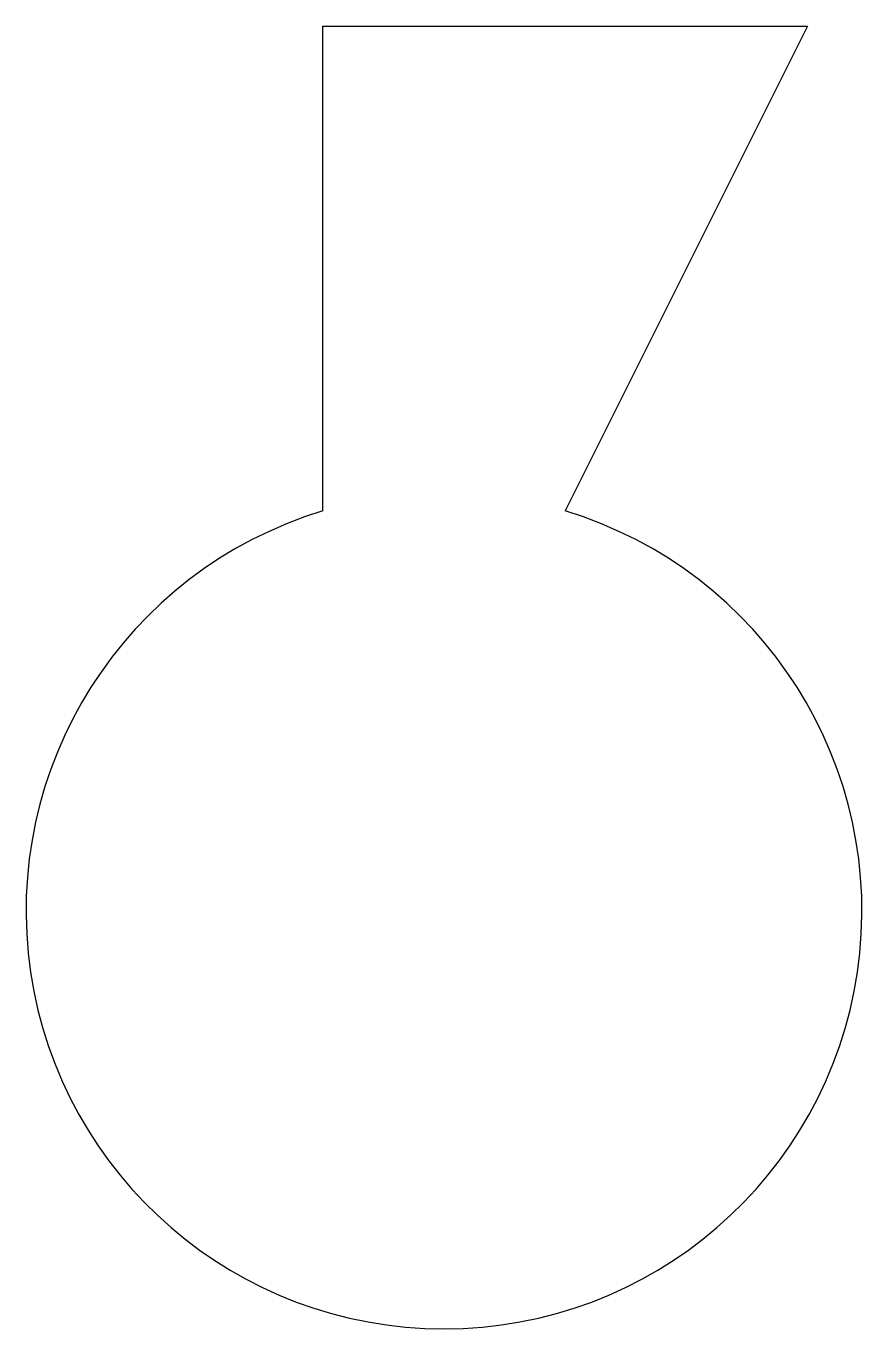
# Model space of a CAD drawing. Header units: millimetres. Extents: x -61 to 111, y -169 to 100.
import ezdxf

# ---------------------------------------------------------------- set-up
doc = ezdxf.new("R2010")
doc.units = ezdxf.units.MM
doc.layers.get('0').update_dxf_attribs({"linetype": 'CONTINUOUS', "lineweight": 25})

msp = doc.modelspace()

# ---------------------------------------------------------------- linework, layer by layer
for p, q in [((0, 0), (0, 100)), ((0, 100), (100, 100)), ((100, 100), (50, 0))]:
    msp.add_line(p, q)
msp.add_arc((25, -82.5), 86.2, 106.8584, 73.1416)

doc.saveas('drawing.dxf')
